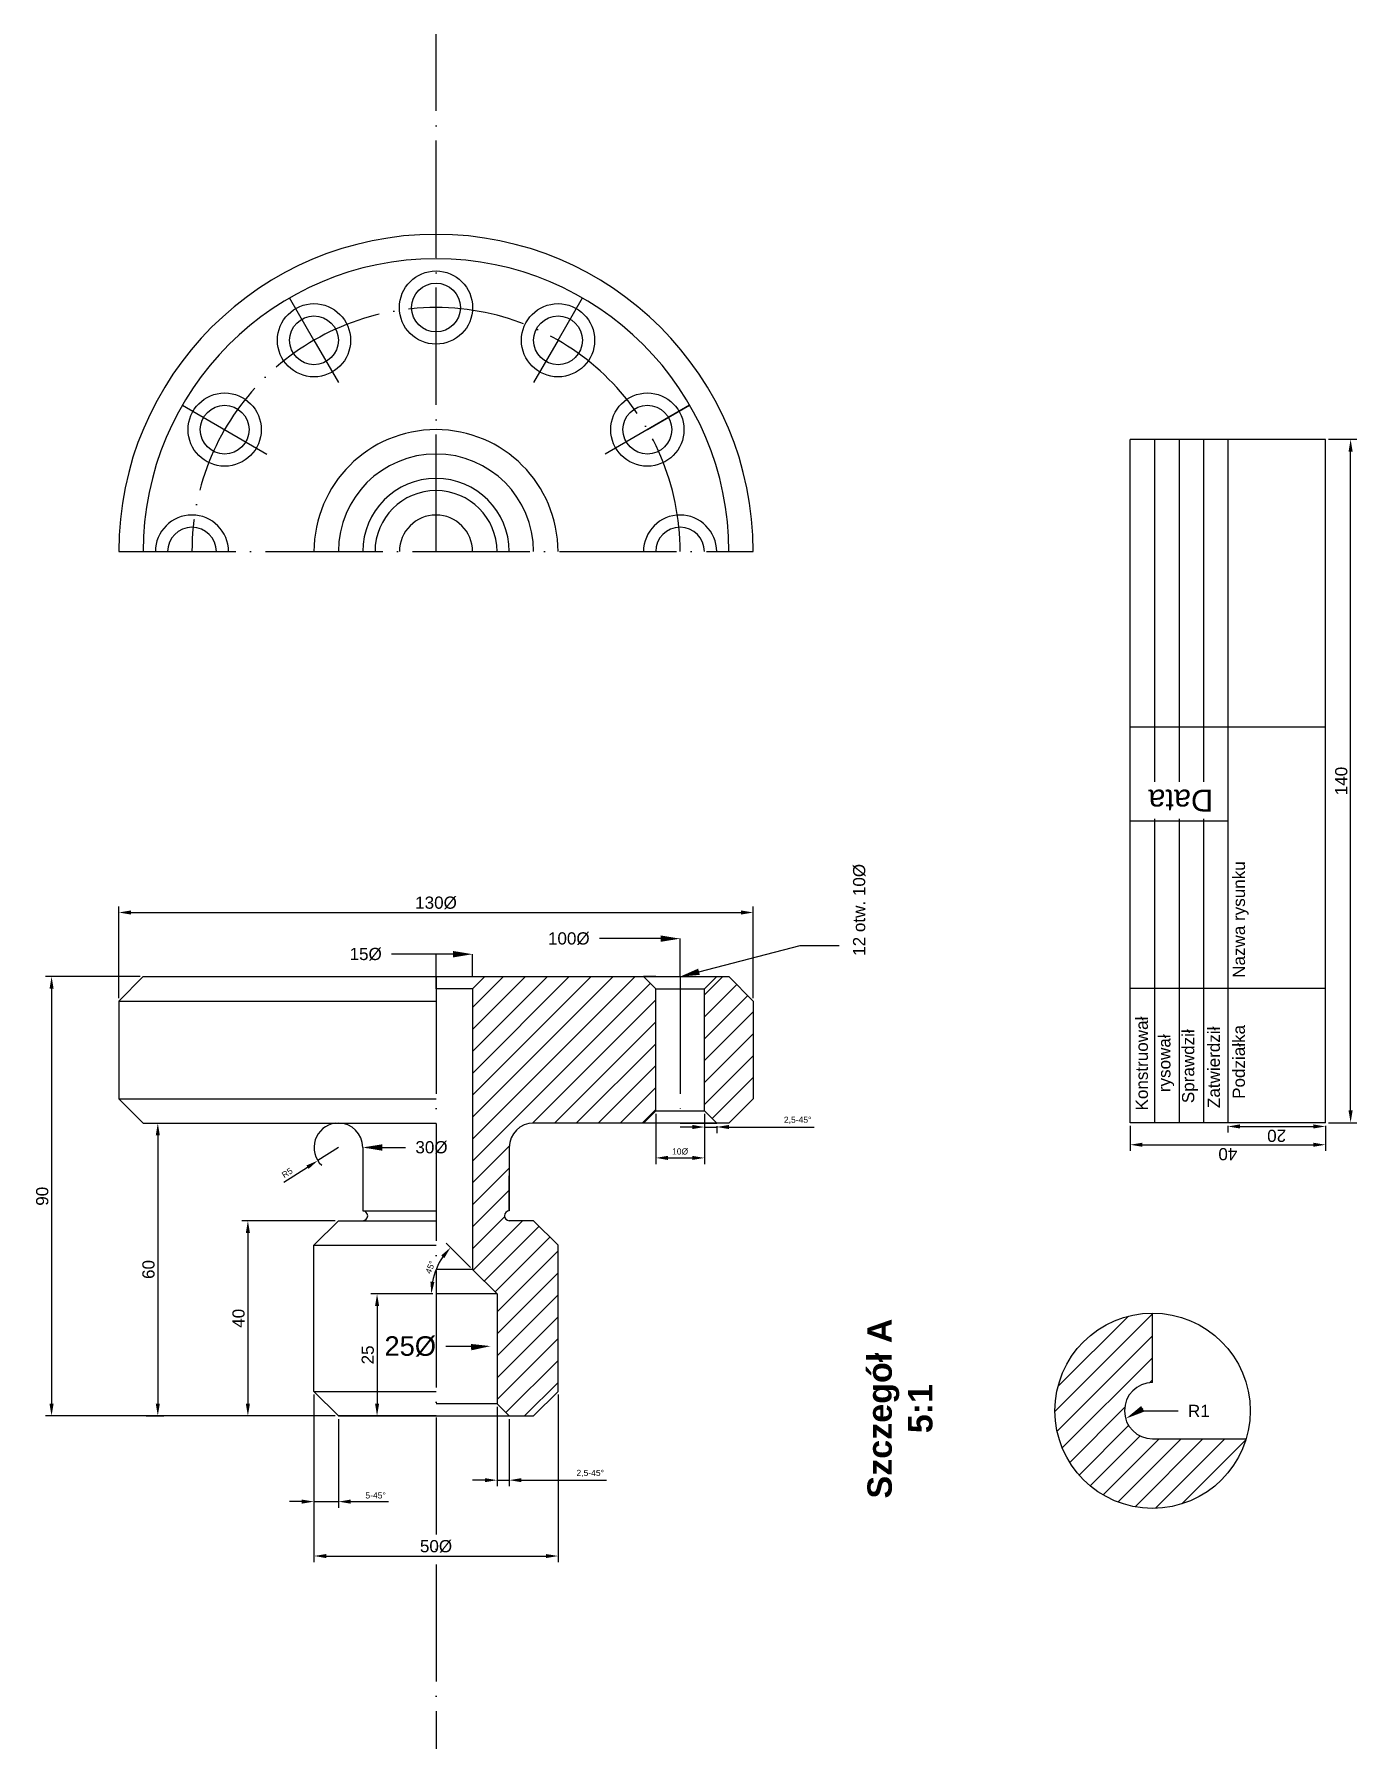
# Model space of a CAD drawing. Header units: millimetres. Extents: x 24766 to 25037, y 2031 to 2382.
import ezdxf
from ezdxf import colors
from ezdxf.entities.mleader import LeaderData, LeaderLine
from ezdxf.math import Vec2, Vec3

# ---------------------------------------------------------------- set-up
doc = ezdxf.new("R2010")
doc.units = ezdxf.units.MM
doc.linetypes.add('ACAD_ISO04W100', pattern=[30, 24, -3, 0, -3])
for name, color, linetype, lineweight in [('kreskowanie', 50, 'Continuous', 30), ('osiowa', 182, 'ACAD_ISO04W100', 30), ('przekrojowa', 10, 'Continuous', 30), ('widokowa', 80, 'Continuous', 25), ('wymiary', 210, 'Continuous', 30)]:
    doc.layers.add(name, color=color, linetype=linetype, lineweight=lineweight)
doc.layers.add('opis', color=7, linetype='Continuous')
doc.styles.get("Standard").update_dxf_attribs({"font": 'arial.ttf'})
doc.dimstyles.new('ISO-25', dxfattribs={"dimtxt": 2.5, "dimasz": 2.5, "dimexe": 1.25, "dimexo": 0.625, "dimtad": 1, "dimtxsty": 'Standard', "dimcen": 2.5, "dimadec": 0, "dimazin": 0, "dimtfac": 1, "dimtmove": 0, "dimatfit": 3, "dimfxl": 1, "dimarcsym": 0})
pattern_1 = [(45, (24533.2087, 3463.2528), (-2.245064, 2.245064), [])]

# ---------------------------------------------------------------- blocks, each defined once
blk = doc.blocks.new('*D19')
at = {"layer": 'Defpoints', "color": 0, "transparency": 16777216}
for p in [(24893.29, 2161.7), (24903.29, 2161.7), (24903.29, 2152.06)]:
    blk.add_point(p, dxfattribs=at)
at = {"layer": 'wymiary', "color": 0, "lineweight": -2, "transparency": 16777216}
for p, q in [((24893.29, 2161.07), (24893.29, 2150.81)), ((24903.29, 2161.07), (24903.29, 2150.81)), ((24895.79, 2152.06), (24900.79, 2152.06))]:
    blk.add_line(p, q, dxfattribs=at)
at = {"layer": 'wymiary', "color": 0, "transparency": 16777216}
for points in [[(24895.79, 2152.48), (24895.79, 2151.64), (24893.29, 2152.06)], [(24900.79, 2152.48), (24900.79, 2151.64), (24903.29, 2152.06)]]:
    blk.add_solid(points, dxfattribs=at)
at = {"layer": 'wymiary', "color": 0, "transparency": 16777216, "insert": (24898.29, 2153.36), "char_height": 2.5, "attachment_point": 5}
blk.add_mtext('{\\H0.5x;10%%C}', dxfattribs=at)
blk = doc.blocks.new('*D20')
at = {"layer": 'Defpoints', "color": 0, "transparency": 16777216}
for p in [(24903.29, 2161.7), (24903.29, 2158.39), (24905.79, 2159.2)]:
    blk.add_point(p, dxfattribs=at)
at = {"layer": 'wymiary', "color": 0, "lineweight": -2, "transparency": 16777216}
for p, q in [((24903.29, 2161.07), (24903.29, 2157.14)), ((24900.79, 2158.39), (24898.29, 2158.39)), ((24903.29, 2158.39), (24905.79, 2158.39)), ((24905.79, 2158.57), (24905.79, 2157.14)), ((24908.29, 2158.39), (24925.74, 2158.39))]:
    blk.add_line(p, q, dxfattribs=at)
at = {"layer": 'wymiary', "color": 0, "transparency": 16777216}
for points in [[(24900.79, 2158.81), (24900.79, 2157.97), (24903.29, 2158.39)], [(24908.29, 2158.81), (24908.29, 2157.97), (24905.79, 2158.39)]]:
    blk.add_solid(points, dxfattribs=at)
at = {"layer": 'wymiary', "color": 0, "transparency": 16777216, "insert": (24922.38, 2159.77), "char_height": 2.5, "width": 9.2258, "attachment_point": 5}
blk.add_mtext('{\\H0.5x;2,5-45%%D}', dxfattribs=at)
blk = doc.blocks.new('*D21')
at = {"layer": 'Defpoints', "color": 0, "transparency": 16777216}
for p in [(24913.29, 2202.34), (24783.29, 2184.2), (24913.29, 2184.2)]:
    blk.add_point(p, dxfattribs=at)
at = {"layer": 'wymiary', "color": 0, "lineweight": -2, "transparency": 16777216}
for p, q in [((24783.29, 2184.82), (24783.29, 2203.59)), ((24785.79, 2202.34), (24910.79, 2202.34)), ((24913.29, 2184.82), (24913.29, 2203.59))]:
    blk.add_line(p, q, dxfattribs=at)
at = {"layer": 'wymiary', "color": 0, "transparency": 16777216}
for points in [[(24785.79, 2202.75), (24785.79, 2201.92), (24783.29, 2202.34)], [(24910.79, 2202.75), (24910.79, 2201.92), (24913.29, 2202.34)]]:
    blk.add_solid(points, dxfattribs=at)
at = {"layer": 'wymiary', "color": 0, "transparency": 16777216, "insert": (24848.29, 2204.31), "char_height": 2.5, "attachment_point": 5}
blk.add_mtext('130%%C', dxfattribs=at)
blk = doc.blocks.new('*D22')
at = {"layer": 'Defpoints', "color": 0, "transparency": 16777216}
for p in [(24788.29, 2189.2), (24769.53, 2099.2), (24828.29, 2099.2)]:
    blk.add_point(p, dxfattribs=at)
at = {"layer": 'wymiary', "color": 0, "lineweight": -2, "transparency": 16777216}
for p, q in [((24787.66, 2189.2), (24768.28, 2189.2)), ((24769.53, 2186.7), (24769.53, 2101.7)), ((24827.66, 2099.2), (24768.28, 2099.2))]:
    blk.add_line(p, q, dxfattribs=at)
at = {"layer": 'wymiary', "color": 0, "transparency": 16777216}
for points in [[(24769.11, 2186.7), (24769.95, 2186.7), (24769.53, 2189.2)], [(24769.11, 2101.7), (24769.95, 2101.7), (24769.53, 2099.2)]]:
    blk.add_solid(points, dxfattribs=at)
at = {"layer": 'wymiary', "color": 0, "transparency": 16777216, "insert": (24767.63, 2144.2), "char_height": 2.5, "attachment_point": 5, "rotation": 90}
blk.add_mtext('90', dxfattribs=at)
blk = doc.blocks.new('*D23')
at = {"layer": 'Defpoints', "color": 0, "transparency": 16777216}
for p in [(24828.29, 2139.2), (24809.75, 2099.2), (24828.29, 2099.2)]:
    blk.add_point(p, dxfattribs=at)
at = {"layer": 'wymiary', "color": 0, "lineweight": -2, "transparency": 16777216}
for p, q in [((24827.66, 2139.2), (24808.5, 2139.2)), ((24809.75, 2136.7), (24809.75, 2101.7)), ((24827.66, 2099.2), (24808.5, 2099.2))]:
    blk.add_line(p, q, dxfattribs=at)
at = {"layer": 'wymiary', "color": 0, "transparency": 16777216}
for points in [[(24809.33, 2136.7), (24810.16, 2136.7), (24809.75, 2139.2)], [(24809.33, 2101.7), (24810.16, 2101.7), (24809.75, 2099.2)]]:
    blk.add_solid(points, dxfattribs=at)
at = {"layer": 'wymiary', "color": 0, "transparency": 16777216, "insert": (24807.84, 2119.2), "char_height": 2.5, "attachment_point": 5, "rotation": 90}
blk.add_mtext('40', dxfattribs=at)
blk = doc.blocks.new('*D24')
at = {"layer": 'Defpoints', "color": 0, "transparency": 16777216}
for p in [(24788.29, 2159.2), (24788.29, 2099.2), (24791.29, 2099.2)]:
    blk.add_point(p, dxfattribs=at)
at = {"layer": 'wymiary', "color": 0, "lineweight": -2, "transparency": 16777216}
for p, q in [((24788.91, 2159.2), (24792.54, 2159.2)), ((24791.29, 2156.7), (24791.29, 2101.7)), ((24788.91, 2099.2), (24792.54, 2099.2))]:
    blk.add_line(p, q, dxfattribs=at)
at = {"layer": 'wymiary', "color": 0, "transparency": 16777216}
for points in [[(24790.88, 2156.7), (24791.71, 2156.7), (24791.29, 2159.2)], [(24790.88, 2101.7), (24791.71, 2101.7), (24791.29, 2099.2)]]:
    blk.add_solid(points, dxfattribs=at)
at = {"layer": 'wymiary', "color": 0, "transparency": 16777216, "insert": (24789.39, 2129.2), "char_height": 2.5, "attachment_point": 5, "rotation": 90}
blk.add_mtext('60', dxfattribs=at)
blk = doc.blocks.new('*D18')
at = {"layer": 'Defpoints', "color": 0, "transparency": 16777216}
for p in [(24828.29, 2154.2), (24824.07, 2151.51)]:
    blk.add_point(p, dxfattribs=at)
at = {"layer": 'wymiary', "color": 0, "lineweight": -2, "transparency": 16777216}
for p, q in [((24828.29, 2154.2), (24824.07, 2151.51)), ((24817.1, 2147.06), (24821.96, 2150.16))]:
    blk.add_line(p, q, dxfattribs=at)
blk.add_arc((24828.29, 2154.2), 5, 97.162, 226.8533, dxfattribs=at)
at = {"layer": 'wymiary', "color": 0, "transparency": 16777216}
blk.add_solid([(24821.74, 2150.51), (24822.19, 2149.81), (24824.07, 2151.51)], dxfattribs=at)
at = {"layer": 'wymiary', "color": 0, "transparency": 16777216, "insert": (24817.8, 2149), "char_height": 2.5, "attachment_point": 5, "rotation": 32.5294}
blk.add_mtext('{\\H0.5x;R5}', dxfattribs=at)
blk = doc.blocks.new('*D25')
at = {"layer": 'Defpoints', "color": 0, "transparency": 16777216}
for p in [(24849.13, 2130.93), (24855.79, 2129.2), (24848.29, 2124.2), (24860.79, 2124.2), (24860.79, 2124.2)]:
    blk.add_point(p, dxfattribs=at)
at = {"layer": 'wymiary', "color": 0, "lineweight": -2, "transparency": 16777216}
for p, q in [((24855.35, 2129.64), (24850.38, 2134.6)), ((24847.66, 2124.2), (24846.08, 2124.2))]:
    blk.add_line(p, q, dxfattribs=at)
blk.add_arc((24860.79, 2124.2), 13.46, 145.6549, 169.3451, dxfattribs=at)
at = {"layer": 'wymiary', "color": 0, "transparency": 16777216}
for points in [[(24849.35, 2132.06), (24849.99, 2131.53), (24851.27, 2133.72)], [(24847.97, 2126.65), (24847.14, 2126.72), (24847.33, 2124.2)]]:
    blk.add_solid(points, dxfattribs=at)
at = {"layer": 'wymiary', "color": 0, "transparency": 16777216, "insert": (24847.12, 2129.66), "char_height": 2.5, "attachment_point": 5, "rotation": 68.1986}
blk.add_mtext('{\\H0.5x;45°}', dxfattribs=at)
blk = doc.blocks.new('*D26')
at = {"layer": 'Defpoints', "color": 0, "transparency": 16777216}
for p in [(24848.29, 2124.2), (24836.21, 2099.2), (24848.29, 2099.2)]:
    blk.add_point(p, dxfattribs=at)
at = {"layer": 'wymiary', "color": 0, "lineweight": -2, "transparency": 16777216}
for p, q in [((24847.66, 2124.2), (24834.96, 2124.2)), ((24836.21, 2121.7), (24836.21, 2101.7)), ((24847.66, 2099.2), (24834.96, 2099.2))]:
    blk.add_line(p, q, dxfattribs=at)
at = {"layer": 'wymiary', "color": 0, "transparency": 16777216}
for points in [[(24835.8, 2121.7), (24836.63, 2121.7), (24836.21, 2124.2)], [(24835.8, 2101.7), (24836.63, 2101.7), (24836.21, 2099.2)]]:
    blk.add_solid(points, dxfattribs=at)
at = {"layer": 'wymiary', "color": 0, "transparency": 16777216, "insert": (24834.31, 2111.7), "char_height": 2.5, "attachment_point": 5, "rotation": 90}
blk.add_mtext('25', dxfattribs=at)
blk = doc.blocks.new('*D27')
at = {"layer": 'Defpoints', "color": 0, "transparency": 16777216}
for p in [(24823.29, 2104.2), (24828.29, 2099.2), (24828.29, 2081.64)]:
    blk.add_point(p, dxfattribs=at)
at = {"layer": 'wymiary', "color": 0, "lineweight": -2, "transparency": 16777216}
for p, q in [((24823.29, 2103.57), (24823.29, 2080.39)), ((24828.29, 2098.57), (24828.29, 2080.39)), ((24820.79, 2081.64), (24818.29, 2081.64)), ((24823.29, 2081.64), (24828.29, 2081.64)), ((24830.79, 2081.64), (24838.54, 2081.64))]:
    blk.add_line(p, q, dxfattribs=at)
at = {"layer": 'wymiary', "color": 0, "transparency": 16777216}
for points in [[(24820.79, 2082.06), (24820.79, 2081.23), (24823.29, 2081.64)], [(24830.79, 2082.06), (24830.79, 2081.23), (24828.29, 2081.64)]]:
    blk.add_solid(points, dxfattribs=at)
at = {"layer": 'wymiary', "color": 0, "transparency": 16777216, "insert": (24835.92, 2082.91), "char_height": 2.5, "attachment_point": 5}
blk.add_mtext('{\\H0.5x;5-45%%D}', dxfattribs=at)
blk = doc.blocks.new('*D28')
at = {"layer": 'Defpoints', "color": 0, "transparency": 16777216}
for p in [(24823.29, 2104.2), (24873.29, 2104.2), (24873.29, 2070.5)]:
    blk.add_point(p, dxfattribs=at)
at = {"layer": 'wymiary', "color": 0, "lineweight": -2, "transparency": 16777216}
for p, q in [((24823.29, 2103.57), (24823.29, 2069.25)), ((24873.29, 2103.57), (24873.29, 2069.25)), ((24825.79, 2070.5), (24870.79, 2070.5))]:
    blk.add_line(p, q, dxfattribs=at)
at = {"layer": 'wymiary', "color": 0, "transparency": 16777216}
for points in [[(24825.79, 2070.91), (24825.79, 2070.08), (24823.29, 2070.5)], [(24870.79, 2070.91), (24870.79, 2070.08), (24873.29, 2070.5)]]:
    blk.add_solid(points, dxfattribs=at)
at = {"layer": 'wymiary', "color": 0, "transparency": 16777216, "insert": (24848.29, 2072.47), "char_height": 2.5, "attachment_point": 5}
blk.add_mtext('50%%C', dxfattribs=at)
blk = doc.blocks.new('*D29')
at = {"layer": 'Defpoints', "color": 0, "transparency": 16777216}
for p in [(24860.79, 2101.7), (24863.29, 2099.2), (24863.29, 2086.04)]:
    blk.add_point(p, dxfattribs=at)
at = {"layer": 'wymiary', "color": 0, "lineweight": -2, "transparency": 16777216}
for p, q in [((24860.79, 2101.07), (24860.79, 2084.79)), ((24863.29, 2098.57), (24863.29, 2084.79)), ((24858.29, 2086.04), (24855.79, 2086.04)), ((24860.79, 2086.04), (24863.29, 2086.04)), ((24865.79, 2086.04), (24883.24, 2086.04))]:
    blk.add_line(p, q, dxfattribs=at)
at = {"layer": 'wymiary', "color": 0, "transparency": 16777216}
for points in [[(24858.29, 2086.45), (24858.29, 2085.62), (24860.79, 2086.04)], [(24865.79, 2086.45), (24865.79, 2085.62), (24863.29, 2086.04)]]:
    blk.add_solid(points, dxfattribs=at)
at = {"layer": 'wymiary', "color": 0, "transparency": 16777216, "insert": (24879.88, 2087.41), "char_height": 2.5, "attachment_point": 5}
blk.add_mtext('{\\H0.5x;2,5-45%%D}', dxfattribs=at)
blk = doc.blocks.new('*D13')
at = {"layer": 'Defpoints', "color": 0, "transparency": 16777216}
for p in [(10.14, 50.07), (5.62, 10.07), (10.14, 10.07)]:
    blk.add_point(p, dxfattribs=at)
at = {"layer": 'opis', "color": 0, "lineweight": -2, "transparency": 16777216}
for p, q in [((9.51, 50.07), (4.37, 50.07)), ((5.62, 47.57), (5.62, 12.57)), ((9.51, 10.07), (4.37, 10.07))]:
    blk.add_line(p, q, dxfattribs=at)
at = {"layer": 'opis', "color": 0, "transparency": 16777216}
for points in [[(5.2, 47.57), (6.04, 47.57), (5.62, 50.07)], [(5.2, 12.57), (6.04, 12.57), (5.62, 10.07)]]:
    blk.add_solid(points, dxfattribs=at)
at = {"layer": 'opis', "color": 0, "transparency": 16777216, "insert": (3.72, 30.07), "char_height": 2.5, "attachment_point": 5, "rotation": 90}
blk.add_mtext('40', dxfattribs=at)
blk = doc.blocks.new('*D14')
at = {"layer": 'Defpoints', "color": 0, "transparency": 16777216}
for p in [(10.14, 30.07), (9.37, 10.07), (10.14, 10.07)]:
    blk.add_point(p, dxfattribs=at)
at = {"layer": 'opis', "color": 0, "lineweight": -2, "transparency": 16777216}
for p, q in [((9.51, 30.07), (8.12, 30.07)), ((9.37, 27.57), (9.37, 12.57)), ((9.51, 10.07), (8.12, 10.07))]:
    blk.add_line(p, q, dxfattribs=at)
at = {"layer": 'opis', "color": 0, "transparency": 16777216}
for points in [[(8.95, 27.57), (9.79, 27.57), (9.37, 30.07)], [(8.95, 12.57), (9.79, 12.57), (9.37, 10.07)]]:
    blk.add_solid(points, dxfattribs=at)
at = {"layer": 'opis', "color": 0, "transparency": 16777216, "insert": (7.47, 20.07), "char_height": 2.5, "attachment_point": 5, "rotation": 90}
blk.add_mtext('20', dxfattribs=at)
blk = doc.blocks.new('*D15')
at = {"layer": 'Defpoints', "color": 0, "transparency": 16777216}
for p in [(10.14, 10.07), (150.14, 10.07), (150.14, 4.92)]:
    blk.add_point(p, dxfattribs=at)
at = {"layer": 'opis', "color": 0, "lineweight": -2, "transparency": 16777216}
for p, q in [((10.14, 9.45), (10.14, 3.67)), ((150.14, 9.45), (150.14, 3.67)), ((12.64, 4.92), (147.64, 4.92))]:
    blk.add_line(p, q, dxfattribs=at)
at = {"layer": 'opis', "color": 0, "transparency": 16777216}
for points in [[(12.64, 5.34), (12.64, 4.5), (10.14, 4.92)], [(147.64, 5.34), (147.64, 4.5), (150.14, 4.92)]]:
    blk.add_solid(points, dxfattribs=at)
at = {"layer": 'opis', "color": 0, "transparency": 16777216, "insert": (80.14, 6.82), "char_height": 2.5, "attachment_point": 5}
blk.add_mtext('140', dxfattribs=at)
blk = doc.blocks.new('A$Cdb1ee89b')
at = {"layer": 'opis'}
for p, q in [((7.695, 6.406), (7.695, 46.406)), ((7.695, 46.406), (147.695, 46.406)), ((35.262, 46.406), (35.262, 6.406)), ((69.537, 46.406), (69.537, 26.406)), ((88.802, 46.406), (88.802, 26.406)), ((147.695, 41.406), (147.695, 46.406)), ((69.931, 41.406), (7.695, 41.406)), ((147.695, 41.406), (77.505, 41.406)), ((147.695, 36.406), (147.695, 41.406)), ((69.931, 36.406), (7.695, 36.406)), ((147.695, 36.406), (77.505, 36.406)), ((147.695, 31.406), (147.695, 36.406)), ((69.931, 31.406), (7.695, 31.406)), ((147.695, 31.406), (77.505, 31.406)), ((147.695, 26.406), (147.695, 31.406)), ((147.695, 26.406), (7.695, 26.406)), ((88.802, 26.406), (88.802, 6.406)), ((147.695, 6.406), (147.695, 26.406)), ((7.695, 6.406), (147.695, 6.406))]:
    blk.add_line(p, q, dxfattribs=at)
at = {"layer": 'opis', "char_height": 2.5, "attachment_point": 1}
for s, width, insert in [('Konstruował', 27.56677, (10.197, 45.281)), ('rysował', 27.56677, (13.951, 40.656)), ('Sprawdził', 27.56677, (11.699, 35.781)), ('Zatwierdził', 27.56677, (10.698, 30.531)), ('Podziałka', 24.80099, (12.575, 25.406)), ('Nazwa rysunku', 41.16574, (37.376, 25.382))]:
    blk.add_mtext_dynamic_manual_height_columns(s, width=width, gutter_width=12.5, heights=[0], dxfattribs=dict(at, insert=insert))
at = {"layer": 'opis', "insert": (71.431, 29.404), "char_height": 4.5, "attachment_point": 1, "rotation": 90}
blk.add_mtext_dynamic_manual_height_columns('Data', width=12.38726, gutter_width=12.5, heights=[2.541], dxfattribs=at)
at = {"layer": 'opis'}
for base, p1, picture, middle in [((3.178, 6.406), (7.695, 46.406), '*D13', (1.276, 26.406)), ((6.928, 6.406), (7.695, 26.406), '*D14', (5.026, 16.406))]:
    dim = blk.add_linear_dim(base=base, p1=p1, p2=(7.695, 6.406), angle=90, dimstyle='ISO-25', dxfattribs=at)
    dim.commit()
    dim.dimension.update_dxf_attribs({"geometry": picture, "text_midpoint": middle, "insert": (-2.443, -3.668)})
dim = blk.add_linear_dim(base=(147.695, 1.25), p1=(7.695, 6.406), p2=(147.695, 6.406), dimstyle='ISO-25', dxfattribs=at)
dim.commit()
dim.dimension.update_dxf_attribs({"geometry": '*D15', "text_midpoint": (77.695, 3.151), "insert": (-2.443, -3.668)})

msp = doc.modelspace()

# ---------------------------------------------------------------- hatches: boundary and pattern name
at = {"layer": 'kreskowanie', "true_color": 0xffffff}
h = msp.add_hatch(dxfattribs=at)
h.set_pattern_fill('ANSI31')
h.set_pattern_definition(pattern_1)
h.paths.add_polyline_path([(24893.288, 2186.696), (24890.788, 2189.196), (24858.288, 2189.196), (24855.788, 2186.696), (24855.788, 2129.196), (24860.788, 2124.196), (24860.788, 2101.696), (24863.288, 2099.196), (24868.288, 2099.196), (24873.288, 2104.196), (24873.288, 2128.263), (24873.288, 2134.196), (24868.288, 2139.196), (24863.288, 2139.196, -1), (24863.288, 2141.196), (24863.288, 2154.196, -0.4142136), (24868.288, 2159.196), (24890.788, 2159.196), (24893.288, 2161.696)])
h.paths.add_polyline_path([(24913.288, 2184.196), (24908.288, 2189.196), (24905.788, 2189.196), (24903.288, 2186.696), (24903.288, 2161.696), (24905.788, 2159.196), (24908.288, 2159.196), (24913.288, 2164.196)])
h = msp.add_hatch(dxfattribs=at)
h.set_pattern_fill('ANSI31')
h.set_pattern_definition(pattern_1)
h.paths.add_polyline_path([(24995.085, 2106.03), (24995.085, 2120.264, 0.4142136), (24975.085, 2100.264, 0.8635125), (25014.236, 2094.499), (24995.085, 2094.499, -1)])

# ---------------------------------------------------------------- linework, layer by layer
at = {"layer": 'osiowa', "color": 7, "true_color": 0xffffff}
for p, q in [((24848.288, 2276.268), (24848.288, 2382.254)), ((24823.288, 2319.569), (24818.288, 2328.229)), ((24873.288, 2319.569), (24878.288, 2328.229)), ((24823.288, 2319.569), (24828.288, 2310.909)), ((24873.288, 2319.569), (24868.288, 2310.909)), ((24796.327, 2306.268), (24813.647, 2296.268)), ((24900.25, 2306.268), (24882.929, 2296.268)), ((24891.589, 2301.268), (24900.25, 2306.268)), ((24783.288, 2276.268), (24913.288, 2276.268)), ((24848.288, 2186.696), (24848.288, 2193.792)), ((24848.288, 2189.196), (24848.288, 2031.023)), ((24898.288, 2189.196), (24898.288, 2159.196))]:
    msp.add_line(p, q, dxfattribs=at)
msp.add_arc((24848.288, 2276.268), 50, 0, 180, dxfattribs=at)
at = {"layer": 'widokowa', "color": 7, "true_color": 0xffffff}
for p, q in [((24788.288, 2189.196), (24783.288, 2184.196)), ((24788.288, 2189.196), (24908.288, 2189.196)), ((24788.288, 2189.196), (24883.288, 2189.196)), ((24848.288, 2189.196), (24863.288, 2189.196)), ((24848.288, 2189.196), (24898.288, 2189.196)), ((24848.288, 2189.196), (24855.788, 2189.196)), ((24855.788, 2189.196), (24858.288, 2189.196)), ((24858.288, 2189.196), (24855.788, 2186.696)), ((24893.288, 2189.196), (24890.788, 2189.196)), ((24890.788, 2189.196), (24893.288, 2186.696)), ((24903.288, 2189.196), (24905.788, 2189.196)), ((24905.788, 2189.196), (24903.288, 2186.696)), ((24908.288, 2189.196), (24913.288, 2184.196)), ((24855.788, 2186.696), (24848.288, 2186.696)), ((24855.788, 2186.696), (24855.788, 2129.196)), ((24893.288, 2161.696), (24893.288, 2186.696)), ((24893.288, 2186.696), (24903.288, 2186.696)), ((24903.288, 2161.696), (24903.288, 2186.696)), ((24783.288, 2184.196), (24783.288, 2164.196)), ((24783.288, 2184.196), (24848.288, 2184.196)), ((24913.288, 2184.196), (24913.288, 2164.196)), ((24788.288, 2159.196), (24783.288, 2164.196)), ((24783.288, 2164.196), (24788.288, 2164.196)), ((24788.288, 2164.196), (24848.288, 2164.196)), ((24908.288, 2159.196), (24913.288, 2164.196)), ((24890.788, 2159.196), (24893.288, 2161.696)), ((24893.288, 2161.696), (24903.288, 2161.696)), ((24905.788, 2159.196), (24903.288, 2161.696)), ((24788.288, 2159.196), (24828.288, 2159.196)), ((24828.288, 2159.196), (24848.288, 2159.196)), ((24908.288, 2159.196), (24868.288, 2159.196)), ((24893.288, 2159.196), (24890.788, 2159.196)), ((24903.288, 2159.196), (24893.288, 2159.196)), ((24898.288, 2159.196), (24903.288, 2159.196)), ((24903.288, 2159.196), (24905.788, 2159.196)), ((24833.288, 2154.196), (24833.288, 2141.196)), ((24863.288, 2154.196), (24863.288, 2141.196)), ((24863.288, 2141.196), (24863.288, 2148.412)), ((24823.288, 2134.196), (24828.288, 2139.196)), ((24828.288, 2139.196), (24848.288, 2139.196)), ((24833.288, 2141.196), (24848.288, 2141.196)), ((24868.288, 2139.196), (24863.288, 2139.196)), ((24868.288, 2139.196), (24873.288, 2134.196)), ((24823.288, 2104.196), (24823.288, 2134.196)), ((24823.288, 2134.196), (24848.288, 2134.196)), ((24873.288, 2128.263), (24873.288, 2134.196)), ((24855.788, 2129.196), (24848.288, 2129.196)), ((24860.788, 2124.196), (24855.788, 2129.196)), ((24873.288, 2104.196), (24873.288, 2128.263)), ((24860.788, 2124.196), (24848.288, 2124.196)), ((24860.788, 2124.196), (24860.788, 2101.696)), ((24995.085, 2106.03), (24995.085, 2120.264)), ((24828.288, 2099.196), (24823.288, 2104.196)), ((24823.288, 2104.196), (24848.288, 2104.196)), ((24868.288, 2099.196), (24873.288, 2104.196)), ((24860.788, 2101.696), (24848.288, 2101.696)), ((24863.288, 2099.196), (24860.788, 2101.696)), ((24828.288, 2099.196), (24848.288, 2099.196)), ((24848.288, 2099.196), (24828.288, 2099.196)), ((24848.288, 2099.196), (24868.288, 2099.196)), ((24860.788, 2099.196), (24863.288, 2099.196)), ((24995.085, 2094.499), (25014.236, 2094.499))]:
    msp.add_line(p, q, dxfattribs=at)
for centre, radius in [((24848.288, 2326.268), 7.5), ((24848.288, 2326.268), 5), ((24823.288, 2319.569), 7.5), ((24873.288, 2319.569), 7.5), ((24823.288, 2319.569), 5), ((24873.288, 2319.569), 5), ((24804.987, 2301.268), 7.5), ((24891.589, 2301.268), 7.5), ((24804.987, 2301.268), 5), ((24891.589, 2301.268), 5), ((24995.085, 2100.264), 20)]:
    msp.add_circle(centre, radius, dxfattribs=at)
for centre, radius, start, end in [((24848.288, 2276.268), 65, 0, 180), ((24848.288, 2276.268), 60, 0, 180), ((24848.288, 2276.268), 25, 0, 180), ((24848.288, 2276.268), 20, 0, 180), ((24848.288, 2276.268), 15, 0, 180), ((24848.288, 2276.268), 12.5, 0, 180), ((24798.288, 2276.268), 7.5, 0, 180), ((24848.288, 2276.268), 7.5, 0, 180), ((24898.288, 2276.268), 7.5, 0, 180), ((24798.288, 2276.268), 5, 0, 180), ((24898.288, 2276.268), 5, 0, 180), ((24828.288, 2154.196), 5, 0, 90), ((24868.288, 2154.196), 5, 90, 180), ((24833.288, 2140.196), 1, 270, 90), ((24863.288, 2140.196), 1, 90, 270), ((24995.085, 2100.264), 5.766, 90, 270)]:
    msp.add_arc(centre, radius, start, end, dxfattribs=at)
at = {"layer": 'wymiary', "color": 7, "true_color": 0xffffff}
for p, q in [((24898.288, 2189.196), (24898.288, 2196.98)), ((24855.788, 2189.196), (24855.788, 2193.792))]:
    msp.add_line(p, q, dxfattribs=at)

# ---------------------------------------------------------------- block references
at = {"layer": 'opis', "color": 7, "true_color": 0xffffff, "rotation": 90}
msp.add_blockref('A$Cdb1ee89b', (25036.905, 2151.577), dxfattribs=at)

# ---------------------------------------------------------------- texts
at = {"layer": 'przekrojowa', "color": 7, "true_color": 0xffffff, "insert": (24936.664, 2073.074), "char_height": 5, "attachment_point": 1, "rotation": 90}
msp.add_mtext_dynamic_manual_height_columns('\\pxqc;{\\fArial|b1|i0|c238|p34;Szczegół A\\P5:1}', width=55.26031, gutter_width=12.5, heights=[0], dxfattribs=at)
at = {"layer": 'wymiary', "color": 7, "true_color": 0xffffff, "insert": (24933.712, 2193.463), "char_height": 2.5, "attachment_point": 1, "rotation": 90}
msp.add_mtext_dynamic_manual_height_columns('12 otw. 10%%C', width=24.88891, gutter_width=12.5, heights=[0], dxfattribs=at)

# ---------------------------------------------------------------- dimensions: what is measured, and where the dimension line sits
at = {"layer": 'wymiary', "color": 7, "true_color": 0xffffff}
for base, p1, p2, text, picture, middle in [((24913.288, 2202.337), (24783.288, 2184.196), (24913.288, 2184.196), '<>%%C', '*D21', (24848.288, 2204.308)), ((24828.288, 2081.645), (24823.288, 2104.196), (24828.288, 2099.196), '{\\H0.5x;<>-45%%D}', '*D27', (24835.916, 2082.905)), ((24873.288, 2070.496), (24823.288, 2104.196), (24873.288, 2104.196), '<>%%C', '*D28', (24848.288, 2072.467))]:
    dim = msp.add_linear_dim(base=base, p1=p1, p2=p2, text=text, dimstyle='ISO-25', dxfattribs=at)
    dim.commit()
    dim.dimension.update_dxf_attribs({"geometry": picture, "text_midpoint": middle})
for base, p1, p2, picture, middle in [((24769.53, 2099.196), (24788.288, 2189.196), (24828.288, 2099.196), '*D22', (24767.629, 2144.196)), ((24791.292, 2099.196), (24788.288, 2159.196), (24788.288, 2099.196), '*D24', (24789.391, 2129.196)), ((24809.745, 2099.196), (24828.288, 2139.196), (24828.288, 2099.196), '*D23', (24807.844, 2119.196)), ((24836.213, 2099.196), (24848.288, 2124.196), (24848.288, 2099.196), '*D26', (24834.312, 2111.696))]:
    dim = msp.add_linear_dim(base=base, p1=p1, p2=p2, angle=90, dimstyle='ISO-25', dxfattribs=at)
    dim.commit()
    dim.dimension.update_dxf_attribs({"geometry": picture, "text_midpoint": middle})
for base, p1, p2, text, picture, middle in [((24903.288, 2152.059), (24893.288, 2161.696), (24903.288, 2161.696), '{\\H0.5x;<>%%C}', '*D19', (24898.288, 2152.059)), ((24903.288, 2158.389), (24905.788, 2159.196), (24903.288, 2161.696), '{\\H0.5x;<>-45%%D}', '*D20', (24922.378, 2158.389)), ((24863.288, 2086.038), (24860.788, 2101.696), (24863.288, 2099.196), '{\\H0.5x;<>-45%%D}', '*D29', (24879.878, 2086.038))]:
    dim = msp.add_linear_dim(base=base, p1=p1, p2=p2, text=text, dimstyle='ISO-25', dxfattribs=at)
    dim.commit()
    dim.dimension.update_dxf_attribs({"geometry": picture, "text_midpoint": middle, "dimtype": 160})
dim = msp.add_radius_dim(center=(24828.288, 2154.196), mpoint=(24824.073, 2151.507), text='{\\H0.5x;<>}', dimstyle='ISO-25', dxfattribs=at)
dim.commit()
dim.dimension.update_dxf_attribs({"geometry": '*D18', "text_midpoint": (24817.798, 2149.001)})
dim = msp.add_angular_dim_2l(base=(24849.129, 2130.927), line1=((24860.788, 2124.196), (24848.288, 2124.196)), line2=((24860.788, 2124.196), (24855.788, 2129.196)), text='{\\H0.5x;<>}', dimstyle='ISO-25', dxfattribs=at)
dim.commit()
dim.dimension.update_dxf_attribs({"geometry": '*D25', "text_midpoint": (24848.288, 2129.196), "dimtype": 162})

# ---------------------------------------------------------------- leaders
ml = msp.add_multileader_mtext('Standard', dxfattribs=at)
ml.set_content('100%%C', color=(255, 255, 255))
ml.set_leader_properties()
ml.build(insert=Vec2(0, 0))
ctx = ml.context
ctx.base_point, ctx.char_height, ctx.plane_origin = Vec3(24869.73, 2196.98), 2.5, Vec3(24898.288, 2196.98)
ctx.text_align_type = 2
notes = []
notes.append((ctx, [(0, (1, 1, 0), (24889.764, 2196.98), (-1, 0), 8, [(0, [(24898.288, 2196.98)], 0, [])])]))
ctx.mtext.insert, ctx.mtext.alignment, ctx.mtext.flow_direction = Vec3(24879.764, 2198.28), 3, 5
ml = msp.add_multileader_mtext('Standard', dxfattribs=at)
ml.set_content('', color=(255, 255, 255))
ml.set_leader_properties()
ml.build(insert=Vec2(0, 0))
ctx = ml.context
ctx.base_point, ctx.plane_origin = Vec3(24930.906, 2195.594), Vec3(24898.288, 2189.196)
notes.append((ctx, [(0, (1, 1, 0), (24922.906, 2195.594), (1, 0), 8, [(0, [(24898.288, 2189.196)], 0, [])])]))
ctx.mtext.insert, ctx.mtext.flow_direction = Vec3(24932.906, 2197.594), 5
ml = msp.add_multileader_mtext('Standard', dxfattribs=at)
ml.set_content('15%%C', color=(255, 255, 255))
ml.set_leader_properties()
ml.build(insert=Vec2(0, 0))
ctx = ml.context
ctx.base_point, ctx.char_height, ctx.plane_origin = Vec3(24829.085, 2193.792), 2.5, Vec3(24855.788, 2193.792)
ctx.text_align_type = 2
notes.append((ctx, [(0, (1, 1, 0), (24847.177, 2193.792), (-1, 0), 8, [(0, [(24855.788, 2193.792)], 0, [])])]))
ctx.mtext.insert, ctx.mtext.alignment, ctx.mtext.flow_direction = Vec3(24837.177, 2195.092), 3, 5
ml = msp.add_multileader_mtext('Standard', dxfattribs=at)
ml.set_content('30%%C', color=(255, 255, 255))
ml.set_leader_properties()
ml.build(insert=Vec2(0, 0))
ctx = ml.context
ctx.base_point, ctx.char_height, ctx.plane_origin = Vec3(24842.065, 2154.196), 2.5, Vec3(24833.288, 2154.196)
notes.append((ctx, [(0, (1, 1, 0), (24834.065, 2154.196), (1, 0), 8, [(0, [(24833.288, 2154.196)], 0, [])])]))
ctx.mtext.insert, ctx.mtext.flow_direction = Vec3(24844.065, 2155.496), 5
ml = msp.add_multileader_mtext('Standard', dxfattribs=at)
ml.set_content('25%%C', color=(255, 255, 255))
ml.set_leader_properties()
ml.build(insert=Vec2(0, 0))
ctx = ml.context
ctx.base_point, ctx.plane_origin = Vec3(24836.097, 2113.437), Vec3(24859.464, 2113.499)
ctx.text_align_type = 2
notes.append((ctx, [(0, (1, 1, 0), (24858.288, 2113.437), (-1, 0), 8, [(0, [(24859.464, 2113.499)], 0, [])])]))
ctx.mtext.insert, ctx.mtext.alignment, ctx.mtext.flow_direction = Vec3(24848.288, 2115.518), 3, 5
ml = msp.add_multileader_mtext('Standard', dxfattribs=at)
ml.set_content('R1', color=(255, 255, 255))
ml.set_leader_properties()
ml.build(insert=Vec2(0, 0))
ctx = ml.context
ctx.base_point, ctx.char_height, ctx.plane_origin = Vec3(25000.33, 2100.228), 2.5, Vec3(24989.615, 2098.651)
notes.append((ctx, [(0, (1, 1, 0), (24992.33, 2100.228), (1, 0), 8, [(0, [(24989.615, 2098.651)], 0, [])])]))
ctx.mtext.insert, ctx.mtext.flow_direction = Vec3(25002.33, 2101.478), 5
for ctx, leaders in notes:
    for number, flags, end, landing, length, lines in leaders:
        leader = LeaderData()
        leader.index, (leader.has_last_leader_line, leader.has_dogleg_vector, leader.attachment_direction) = number, flags
        leader.last_leader_point, leader.dogleg_vector, leader.dogleg_length = Vec3(end), Vec3(landing), length
        for number, points, colour, breaks in lines:
            line = LeaderLine()
            line.index, line.vertices, line.color, line.breaks = number, Vec3.list(points), colors.encode_raw_color(colour), breaks
            leader.lines.append(line)
        ctx.leaders.append(leader)

doc.saveas('drawing.dxf')
